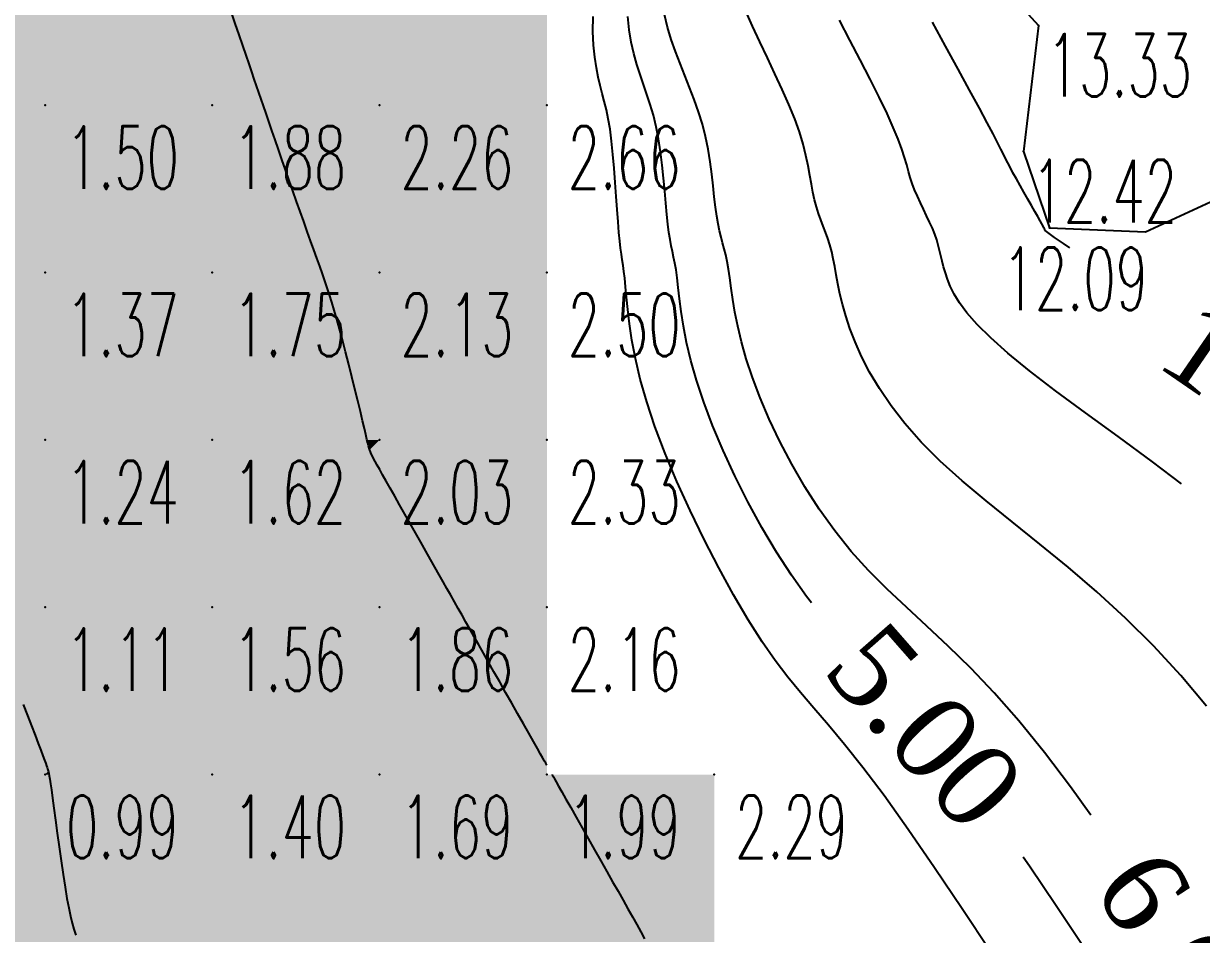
# Model space of a CAD drawing. Header units: millimetres. Extents: x 88261 to 90953, y 390274 to 392322.
# Drawn here: x 90349 to 90419.4, y 391637.7 to 391692.1 of the extents above; entities that cross this region are included whole.
import ezdxf
from ezdxf.enums import TextEntityAlignment as Align

# ---------------------------------------------------------------- set-up
doc = ezdxf.new("R2010")
doc.units = ezdxf.units.MM
doc.header["$LTSCALE"] = 25
for name, color, linetype in [('CN_01_00', 42, 'Continuous'), ('CN_02_00', 16, 'Continuous'), ('CN_03_00', 7, 'Continuous'), ('COTEAlt', 7, 'Continuous'), ('TN_COLORIAGE', 7, 'Continuous'), ('TopoAlt', 7, 'Continuous'), ('TOPOJIS', 7, 'Continuous')]:
    doc.layers.add(name, color=color, linetype=linetype)
doc.styles.add('Romans 1.0', font='Romans.shx', dxfattribs={"width": 0.99, "height": 1})
doc.styles.add('Simplex 1.0', font='Simplex.shx', dxfattribs={"width": 0.99, "height": 2.5})
doc.styles.get("Standard").update_dxf_attribs({"font": 'times.ttf'})

# ---------------------------------------------------------------- blocks, each defined once
blk = doc.blocks.new('COTE')
at = {"color": 0}
blk.add_point((0, 0), dxfattribs=at)
at = {"layer": 'COTEAlt'}
blk.add_attdef('ALT', text='', height=3.75, dxfattribs=at).set_placement((1.25, -1.25), align=Align.TOP_LEFT)
blk = doc.blocks.new('TCPOINT')
at = {"color": 0}
blk.add_point((0, 0), dxfattribs=at)
at = {"layer": 'TopoAlt', "style": 'Romans 1.0', "width": 0.99}
blk.add_attdef('ALT', text='', height=200, dxfattribs=at).set_placement((0.5, -0.5), align=Align.TOP_LEFT)

msp = doc.modelspace()

# ---------------------------------------------------------------- linework, layer by layer
at = {"color": 124, "elevation": 12.474, "flags": 128}
msp.add_lwpolyline([(90405.253, 391696.827), (90409.633, 391692.008), (90409.633, 391692.008), (90408.731, 391684.484), (90410.287, 391679.911), (90416.035, 391679.672), (90420.695, 391681.835), (90424.69, 391683.347), (90434.178, 391686.065), (90442.216, 391680.546), (90448.321, 391675.593), (90452.944, 391667.944), (90456.916, 391662.728), (90462.68, 391657.18), (90467.831, 391651.37), (90472.447, 391645.217), (90476.415, 391639.698), (90480.422, 391633.048)], dxfattribs=at)
at = {"layer": 'CN_01_00', "flags": 128}
for points, elevation in [([(90419.681, 391651.324), (90418.138, 391653.164), (90416.519, 391654.933), (90414.839, 391656.598), (90413.124, 391658.161), (90411.405, 391659.631), (90409.709, 391661.02), (90408.068, 391662.338), (90406.511, 391663.596), (90405.068, 391664.805), (90403.767, 391665.974), (90402.632, 391667.113), (90401.656, 391668.219), (90400.825, 391669.287), (90400.125, 391670.314), (90399.544, 391671.294), (90399.066, 391672.223), (90398.678, 391673.096), (90398.366, 391673.908), (90398.118, 391674.658), (90397.922, 391675.347), (90397.768, 391675.981), (90397.646, 391676.565), (90397.546, 391677.102), (90397.457, 391677.6), (90397.37, 391678.061), (90397.274, 391678.491), (90397.162, 391678.895), (90397.035, 391679.279), (90396.899, 391679.652), (90396.759, 391680.02), (90396.618, 391680.391), (90396.482, 391680.771), (90396.357, 391681.167), (90396.245, 391681.588), (90396.15, 391682.039), (90396.063, 391682.526), (90395.972, 391683.053), (90395.866, 391683.623), (90395.734, 391684.242), (90395.564, 391684.914), (90395.345, 391685.644), (90395.066, 391686.434), (90394.719, 391687.287), (90394.319, 391688.19), (90393.883, 391689.125), (90393.43, 391690.076), (90392.978, 391691.027), (90392.544, 391691.961), (90392.148, 391692.861)], 8), ([(90406.764, 391636.668), (90405.08, 391639.21), (90403.42, 391641.674), (90401.842, 391643.964), (90400.402, 391645.982), (90399.142, 391647.661), (90398.045, 391649.044), (90397.08, 391650.204), (90396.215, 391651.212), (90395.417, 391652.142), (90394.656, 391653.065), (90393.899, 391654.053), (90393.115, 391655.179), (90392.281, 391656.496), (90391.411, 391657.98), (90390.527, 391659.59), (90389.653, 391661.283), (90388.811, 391663.016), (90388.024, 391664.748), (90387.316, 391666.436), (90386.708, 391668.038), (90386.217, 391669.519), (90385.835, 391670.872), (90385.546, 391672.1), (90385.334, 391673.203), (90385.184, 391674.183), (90385.082, 391675.041), (90385.01, 391675.778), (90384.955, 391676.395), (90384.904, 391676.899), (90384.853, 391677.315), (90384.802, 391677.672), (90384.752, 391678.002), (90384.703, 391678.334), (90384.653, 391678.698), (90384.604, 391679.124), (90384.555, 391679.643), (90384.505, 391680.275), (90384.454, 391681.002), (90384.4, 391681.796), (90384.34, 391682.629), (90384.275, 391683.475), (90384.201, 391684.304), (90384.118, 391685.089), (90384.024, 391685.804), (90383.918, 391686.427), (90383.803, 391686.977), (90383.683, 391687.477), (90383.56, 391687.952), (90383.439, 391688.428), (90383.322, 391688.93), (90383.214, 391689.481), (90383.119, 391690.107), (90383.041, 391690.828), (90382.997, 391691.642), (90383.007, 391692.543)], 4), ([(90412.765, 391644.813), (90411.551, 391646.499), (90409.99, 391648.564), (90408.46, 391650.458), (90406.99, 391652.13), (90405.585, 391653.602), (90404.242, 391654.917), (90402.962, 391656.116), (90401.743, 391657.24), (90400.584, 391658.33), (90399.483, 391659.429), (90398.441, 391660.577), (90397.457, 391661.804), (90396.533, 391663.1), (90395.676, 391664.439), (90394.889, 391665.798), (90394.177, 391667.155), (90393.545, 391668.485), (90392.997, 391669.766), (90392.537, 391670.973), (90392.167, 391672.088), (90391.878, 391673.11), (90391.657, 391674.041), (90391.49, 391674.884), (90391.365, 391675.643), (90391.269, 391676.32), (90391.19, 391676.919), (90391.115, 391677.443), (90391.033, 391677.897), (90390.944, 391678.297), (90390.851, 391678.662), (90390.755, 391679.011), (90390.66, 391679.362), (90390.568, 391679.734), (90390.48, 391680.146), (90390.4, 391680.615), (90390.328, 391681.157), (90390.258, 391681.764), (90390.186, 391682.424), (90390.103, 391683.126), (90390.004, 391683.858), (90389.883, 391684.609), (90389.732, 391685.366), (90389.545, 391686.119), (90389.319, 391686.857), (90389.061, 391687.583), (90388.783, 391688.301), (90388.495, 391689.014), (90388.208, 391689.728), (90387.933, 391690.445), (90387.681, 391691.171), (90387.463, 391691.91), (90387.289, 391692.664)], 6), ([(90411.507, 391678.724), (90411.123, 391678.985), (90410.598, 391679.345), (90410.276, 391679.572), (90410.107, 391679.698), (90410.04, 391679.755), (90410.025, 391679.779), (90410.018, 391679.797), (90410.009, 391679.822), (90409.99, 391679.862), (90409.958, 391679.926), (90409.907, 391680.022), (90409.833, 391680.158), (90409.729, 391680.343), (90409.593, 391680.586), (90409.42, 391680.89), (90409.217, 391681.244), (90408.996, 391681.632), (90408.765, 391682.039), (90408.533, 391682.448), (90408.312, 391682.844), (90408.109, 391683.211), (90407.935, 391683.533), (90407.795, 391683.804), (90407.671, 391684.05), (90407.544, 391684.309), (90407.392, 391684.617), (90407.193, 391685.01), (90406.927, 391685.525), (90406.572, 391686.198), (90406.107, 391687.065), (90405.52, 391688.147), (90404.835, 391689.403), (90404.084, 391690.773), (90403.301, 391692.2)], 12)]:
    msp.add_lwpolyline(points, dxfattribs=dict(at, elevation=elevation))
at = {"layer": 'CN_02_00', "flags": 128}
for points, elevation in [([(90396.076, 391657.507), (90395.778, 391657.878), (90394.869, 391659.15), (90393.972, 391660.54), (90393.102, 391662.014), (90392.271, 391663.54), (90391.494, 391665.086), (90390.785, 391666.617), (90390.156, 391668.101), (90389.622, 391669.506), (90389.192, 391670.804), (90388.857, 391671.991), (90388.601, 391673.07), (90388.412, 391674.044), (90388.275, 391674.913), (90388.175, 391675.681), (90388.1, 391676.349), (90388.035, 391676.919), (90387.968, 391677.398), (90387.898, 391677.806), (90387.827, 391678.167), (90387.754, 391678.506), (90387.682, 391678.848), (90387.611, 391679.216), (90387.542, 391679.635), (90387.477, 391680.129), (90387.416, 391680.716), (90387.356, 391681.383), (90387.293, 391682.11), (90387.222, 391682.878), (90387.14, 391683.667), (90387.042, 391684.456), (90386.925, 391685.228), (90386.785, 391685.961), (90386.619, 391686.642), (90386.432, 391687.28), (90386.233, 391687.889), (90386.027, 391688.483), (90385.823, 391689.078), (90385.628, 391689.687), (90385.448, 391690.326), (90385.291, 391691.008), (90385.165, 391691.746), (90385.083, 391692.54)], 5), ([(90418.194, 391664.623), (90416.457, 391665.924), (90414.394, 391667.436), (90412.439, 391668.862), (90410.652, 391670.18), (90409.093, 391671.372), (90407.807, 391672.422), (90406.778, 391673.338), (90405.974, 391674.136), (90405.362, 391674.83), (90404.91, 391675.433), (90404.586, 391675.96), (90404.359, 391676.426), (90404.195, 391676.844), (90404.068, 391677.227), (90403.965, 391677.584), (90403.879, 391677.921), (90403.802, 391678.245), (90403.726, 391678.562), (90403.645, 391678.879), (90403.55, 391679.202), (90403.433, 391679.538), (90403.291, 391679.892), (90403.126, 391680.262), (90402.948, 391680.642), (90402.762, 391681.029), (90402.576, 391681.419), (90402.397, 391681.807), (90402.233, 391682.189), (90402.09, 391682.56), (90401.972, 391682.921), (90401.867, 391683.288), (90401.758, 391683.681), (90401.629, 391684.12), (90401.463, 391684.626), (90401.245, 391685.22), (90400.958, 391685.921), (90400.586, 391686.75), (90400.12, 391687.717), (90399.577, 391688.796), (90398.984, 391689.949), (90398.365, 391691.138), (90397.748, 391692.326)], 10), ([(90412.25, 391637.064), (90410.698, 391639.404), (90409.095, 391641.772), (90408.728, 391642.299)], 5)]:
    msp.add_lwpolyline(points, dxfattribs=dict(at, elevation=elevation))
at = {"layer": 'CN_03_00', "flags": 128}
for points, elevation in [([(90380.249, 391647.794), (90380.248, 391647.796), (90380.24, 391647.809), (90380.219, 391647.847), (90380.178, 391647.919), (90380.11, 391648.039), (90380.009, 391648.218), (90379.868, 391648.467), (90379.68, 391648.799), (90379.442, 391649.221), (90379.16, 391649.719), (90378.843, 391650.279), (90378.502, 391650.882), (90378.146, 391651.511), (90377.785, 391652.15), (90377.427, 391652.782), (90377.084, 391653.39), (90376.761, 391653.961), (90376.459, 391654.495), (90376.175, 391654.996), (90375.908, 391655.47), (90375.653, 391655.919), (90375.41, 391656.349), (90375.176, 391656.763), (90374.948, 391657.167), (90374.724, 391657.563), (90374.5, 391657.958), (90374.274, 391658.357), (90374.044, 391658.766), (90373.805, 391659.188), (90373.554, 391659.63), (90373.29, 391660.098), (90373.009, 391660.596), (90372.709, 391661.126), (90372.395, 391661.68), (90372.076, 391662.244), (90371.758, 391662.806), (90371.448, 391663.354), (90371.154, 391663.875), (90370.881, 391664.357), (90370.638, 391664.786), (90370.43, 391665.154), (90370.255, 391665.465), (90370.11, 391665.725), (90369.99, 391665.942), (90369.893, 391666.123), (90369.815, 391666.275), (90369.753, 391666.405), (90369.702, 391666.521), (90369.66, 391666.629), (90369.622, 391666.745), (90369.584, 391666.881), (90369.541, 391667.053), (90369.488, 391667.273), (90369.422, 391667.558), (90369.338, 391667.92), (90369.231, 391668.375), (90369.099, 391668.93), (90368.945, 391669.569), (90368.775, 391670.268), (90368.593, 391671.005), (90368.405, 391671.757), (90368.216, 391672.501), (90368.031, 391673.214), (90367.856, 391673.874), (90367.693, 391674.463), (90367.542, 391674.989), (90367.398, 391675.467), (90367.259, 391675.91), (90367.12, 391676.333), (90366.978, 391676.749), (90366.83, 391677.173), (90366.671, 391677.618), (90366.501, 391678.096), (90366.318, 391678.605), (90366.125, 391679.143), (90365.924, 391679.705), (90365.715, 391680.287), (90365.502, 391680.886), (90365.284, 391681.499), (90365.065, 391682.12), (90364.845, 391682.747), (90364.627, 391683.373), (90364.412, 391683.992), (90364.203, 391684.597), (90364.001, 391685.182), (90363.809, 391685.741), (90363.629, 391686.267), (90363.462, 391686.755), (90363.309, 391687.2), (90363.168, 391687.614), (90363.032, 391688.01), (90362.897, 391688.404), (90362.758, 391688.81), (90362.61, 391689.24), (90362.449, 391689.711), (90362.27, 391690.235), (90362.069, 391690.822), (90361.851, 391691.456), (90361.624, 391692.12), (90361.394, 391692.791)], 2), ([(90348.943, 391651.423), (90349.194, 391650.773), (90349.434, 391650.156), (90349.654, 391649.592), (90349.846, 391649.1), (90350.003, 391648.693), (90350.126, 391648.367), (90350.221, 391648.11), (90350.291, 391647.913), (90350.342, 391647.766), (90350.378, 391647.657), (90350.402, 391647.577), (90350.421, 391647.515), (90350.437, 391647.461), (90350.454, 391647.396), (90350.474, 391647.305), (90350.498, 391647.17), (90350.531, 391646.973), (90350.572, 391646.697), (90350.626, 391646.325), (90350.694, 391645.838), (90350.777, 391645.228), (90350.874, 391644.517), (90350.981, 391643.736), (90351.095, 391642.915), (90351.213, 391642.084), (90351.333, 391641.275), (90351.45, 391640.516), (90351.562, 391639.84), (90351.666, 391639.268), (90351.767, 391638.785), (90351.867, 391638.369), (90351.971, 391637.997), (90352.082, 391637.646)], 1), ([(90380.562, 391647.239), (90380.563, 391647.237), (90380.571, 391647.223), (90380.593, 391647.185), (90380.635, 391647.11), (90380.705, 391646.988), (90380.808, 391646.804), (90380.953, 391646.549), (90381.146, 391646.208), (90381.39, 391645.776), (90381.68, 391645.264), (90382.005, 391644.688), (90382.357, 391644.066), (90382.725, 391643.415), (90383.101, 391642.75), (90383.475, 391642.089), (90383.838, 391641.448), (90384.181, 391640.841), (90384.504, 391640.269), (90384.808, 391639.729), (90385.095, 391639.218), (90385.364, 391638.735), (90385.617, 391638.277), (90385.856, 391637.841), (90386.08, 391637.425)], 2)]:
    msp.add_lwpolyline(points, dxfattribs=dict(at, elevation=elevation))
at = {"layer": 'TN_COLORIAGE', "color": 71}
for points in [[(90350.249, 391687.239, 1.122), (90350.249, 391697.239, 1.122), (90340.249, 391687.239, 1.122)], [(90340.249, 391697.195, 1.482), (90340.26, 391697.239, 1.482), (90340.249, 391687.239, 1.482), (90350.249, 391697.239, 1.482)], [(90350.249, 391697.239, 2), (90359.978, 391697.239, 2), (90350.249, 391687.239, 2), (90359.967, 391696.957, 2)], [(90350.249, 391687.239, 2), (90359.967, 391696.957, 2), (90360.249, 391687.239, 2), (90360.249, 391696.134, 2)], [(90362.518, 391689.509, 1.884), (90360.249, 391696.134, 1.884), (90360.249, 391687.239, 1.884)], [(90362.518, 391689.509, 1.884), (90363.296, 391687.239, 1.884), (90360.249, 391687.239, 1.884)], [(90340.249, 391677.886, 1.503), (90340.414, 391677.404, 1.503), (90340.249, 391687.239, 1.503), (90350.249, 391687.239, 1.503)], [(90340.47, 391677.239, 1.503), (90340.414, 391677.404, 1.503), (90350.249, 391677.239, 1.503), (90350.249, 391687.239, 1.503)], [(90350.249, 391677.239, 1.884), (90360.249, 391677.239, 1.884), (90360.249, 391687.239, 1.884)], [(90350.249, 391677.239, 1.503), (90360.249, 391687.239, 1.503), (90350.249, 391687.239, 1.503)], [(90360.249, 391677.239, 2), (90365.07, 391682.061, 2), (90360.249, 391687.239, 2), (90363.296, 391687.239, 2)], [(90365.07, 391682.061, 1.753), (90366.815, 391677.239, 1.753), (90360.249, 391677.239, 1.753)], [(90340.47, 391677.239, 1.372), (90342.965, 391669.956, 1.372), (90350.249, 391677.239, 1.372)], [(90343.896, 391667.239, 1.372), (90342.965, 391669.956, 1.372), (90350.249, 391667.239, 1.372), (90350.249, 391677.239, 1.372)], [(90350.249, 391667.239, 1.753), (90360.249, 391667.239, 1.753), (90360.249, 391677.239, 1.753)], [(90350.249, 391667.239, 1.372), (90360.249, 391677.239, 1.372), (90350.249, 391677.239, 1.372)], [(90360.249, 391667.239, 2), (90367.7, 391674.691, 2), (90360.249, 391677.239, 2), (90366.815, 391677.239, 2)], [(90367.7, 391674.691, 1.623), (90369.519, 391667.239, 1.623), (90360.249, 391667.239, 1.623)], [(90343.896, 391667.239, 1.242), (90345.517, 391662.508, 1.242), (90350.249, 391667.239, 1.242)], [(90347.322, 391657.239, 1.242), (90345.517, 391662.508, 1.242), (90350.249, 391657.239, 1.242), (90350.249, 391667.239, 1.242)], [(90350.249, 391657.239, 1.623), (90360.249, 391657.239, 1.623), (90360.249, 391667.239, 1.623)], [(90350.249, 391657.239, 1.242), (90360.249, 391667.239, 1.242), (90350.249, 391667.239, 1.242)], [(90360.249, 391657.239, 2), (90369.612, 391666.602, 2), (90360.249, 391667.239, 2), (90369.519, 391667.239, 2)], [(90360.249, 391657.239, 2), (90369.612, 391666.602, 2), (90370.249, 391657.239, 2), (90370.249, 391665.475, 2)], [(90373.224, 391660.215, 1.861), (90370.249, 391665.475, 1.861), (90370.249, 391657.239, 1.861)], [(90373.224, 391660.215, 1.861), (90374.907, 391657.239, 1.861), (90370.249, 391657.239, 1.861)], [(90347.322, 391657.239, 1.112), (90347.643, 391654.634, 1.112), (90350.249, 391657.239, 1.112)], [(90350.249, 391648.134, 1.112), (90347.643, 391654.634, 1.112), (90350.249, 391657.239, 1.112)], [(90350.249, 391648.134, 1.564), (90350.439, 391647.43, 1.564), (90350.249, 391657.239, 1.564), (90360.249, 391657.239, 1.564)], [(90350.518, 391647.239, 1.564), (90350.439, 391647.43, 1.564), (90360.249, 391647.239, 1.564), (90360.249, 391657.239, 1.564)], [(90360.249, 391647.239, 1.861), (90370.249, 391647.239, 1.861), (90370.249, 391657.239, 1.861)], [(90360.249, 391657.239, 1.861), (90360.249, 391647.239, 1.861), (90370.249, 391657.239, 1.861)], [(90370.249, 391647.239, 2), (90376.837, 391653.827, 2), (90370.249, 391657.239, 2), (90374.907, 391657.239, 2)], [(90370.249, 391647.239, 2), (90376.837, 391653.827, 2), (90380.249, 391647.239, 2), (90380.249, 391647.794, 2)], [(90350.518, 391647.239, 1.395), (90351.65, 391638.641, 1.395), (90360.249, 391647.239, 1.395)], [(90352.25, 391637.239, 1.395), (90351.65, 391638.641, 1.395), (90360.249, 391637.239, 1.395), (90360.249, 391647.239, 1.395)], [(90360.249, 391647.239, 1.693), (90360.249, 391637.239, 1.693), (90370.249, 391647.239, 1.693)], [(90360.249, 391637.239, 1.693), (90370.249, 391637.239, 1.693), (90370.249, 391647.239, 1.693)], [(90380.249, 391637.239, 1.525), (90380.249, 391647.239, 1.525), (90370.249, 391637.239, 1.525)], [(90370.249, 391647.239, 1.991), (90370.249, 391637.239, 1.991), (90380.249, 391647.239, 1.991)], [(90380.249, 391637.239, 2), (90384.062, 391641.052, 2), (90380.249, 391647.239, 2), (90380.562, 391647.239, 2)], [(90384.062, 391641.052, 1.822), (90386.218, 391637.239, 1.822), (90380.249, 391637.239, 1.822)]]:
    msp.add_solid(points, dxfattribs=at)
at = {"layer": 'TN_COLORIAGE', "color": 61}
for points in [[(90360.249, 391696.134, 2.395), (90362.518, 391689.509, 2.395), (90360.249, 391697.239, 2.395), (90370.249, 391697.239, 2.395)], [(90363.296, 391687.239, 2.395), (90362.518, 391689.509, 2.395), (90370.249, 391687.239, 2.395), (90370.249, 391697.239, 2.395)], [(90380.249, 391687.239, 2.265), (90380.249, 391697.239, 2.265), (90370.249, 391687.239, 2.265)], [(90370.249, 391697.239, 2.776), (90370.249, 391687.239, 2.776), (90380.249, 391697.239, 2.776)], [(90363.296, 391687.239, 2.265), (90365.07, 391682.061, 2.265), (90370.249, 391687.239, 2.265)], [(90366.815, 391677.239, 2.265), (90365.07, 391682.061, 2.265), (90370.249, 391677.239, 2.265), (90370.249, 391687.239, 2.265)], [(90380.249, 391677.239, 2.129), (90380.249, 391687.239, 2.129), (90370.249, 391677.239, 2.129)], [(90370.249, 391687.239, 2.664), (90370.249, 391677.239, 2.664), (90380.249, 391687.239, 2.664)], [(90366.815, 391677.239, 2.129), (90367.7, 391674.691, 2.129), (90370.249, 391677.239, 2.129)], [(90369.519, 391667.239, 2.129), (90367.7, 391674.691, 2.129), (90370.249, 391667.239, 2.129), (90370.249, 391677.239, 2.129)], [(90380.249, 391667.239, 2.03), (90380.249, 391677.239, 2.03), (90370.249, 391667.239, 2.03)], [(90370.249, 391677.239, 2.496), (90370.249, 391667.239, 2.496), (90380.249, 391677.239, 2.496)], [(90369.519, 391667.239, 2.03), (90369.612, 391666.602, 2.03), (90370.249, 391667.239, 2.03)], [(90370.249, 391665.475, 2.03), (90369.612, 391666.602, 2.03), (90370.249, 391667.239, 2.03)], [(90370.249, 391665.475, 2.327), (90373.224, 391660.215, 2.327), (90370.249, 391667.239, 2.327), (90380.249, 391667.239, 2.327)], [(90374.907, 391657.239, 2.327), (90373.224, 391660.215, 2.327), (90380.249, 391657.239, 2.327), (90380.249, 391667.239, 2.327)], [(90374.907, 391657.239, 2.159), (90376.837, 391653.827, 2.159), (90380.249, 391657.239, 2.159)], [(90380.249, 391647.794, 2.159), (90376.837, 391653.827, 2.159), (90380.249, 391657.239, 2.159)], [(90380.562, 391647.239, 2.288), (90384.062, 391641.052, 2.288), (90390.249, 391647.239, 2.288)], [(90386.218, 391637.239, 2.288), (90384.062, 391641.052, 2.288), (90390.249, 391637.239, 2.288), (90390.249, 391647.239, 2.288)]]:
    msp.add_solid(points, dxfattribs=at)
at = {"layer": 'TN_COLORIAGE', "color": 81}
for points in [[(90340.249, 391647.239, 1), (90347.643, 391654.634, 1), (90350.249, 391647.239, 1), (90350.249, 391648.134, 1)], [(90350.439, 391647.43, 0.989), (90350.249, 391648.134, 0.989), (90350.249, 391647.239, 0.989)], [(90350.249, 391637.239, 0.578), (90350.249, 391647.239, 0.578), (90340.249, 391637.239, 0.578)], [(90340.249, 391647.239, 0.989), (90340.249, 391637.239, 0.989), (90350.249, 391647.239, 0.989)], [(90350.439, 391647.43, 0.989), (90350.518, 391647.239, 0.989), (90350.249, 391647.239, 0.989)], [(90350.249, 391637.239, 1), (90351.65, 391638.641, 1), (90350.249, 391647.239, 1), (90350.518, 391647.239, 1)], [(90351.65, 391638.641, 0.936), (90352.25, 391637.239, 0.936), (90350.249, 391637.239, 0.936)]]:
    msp.add_solid(points, dxfattribs=at)

# ---------------------------------------------------------------- block references
at = {"layer": 'COTEAlt'}
ref = msp.add_blockref('COTE', (90350.249, 391687.239), dxfattribs=at)
ref.add_attrib('ALT', '1.50', dxfattribs={"height": 3.75, "style": 'Simplex 1.0', "width": 0.6}).set_placement((90351.499, 391685.989), align=Align.TOP_LEFT)
ref = msp.add_blockref('COTE', (90360.249, 391687.239), dxfattribs=at)
ref.add_attrib('ALT', '1.88', dxfattribs={"height": 3.75, "style": 'Simplex 1.0', "width": 0.6}).set_placement((90361.499, 391685.989), align=Align.TOP_LEFT)
ref = msp.add_blockref('COTE', (90370.249, 391687.239), dxfattribs=at)
ref.add_attrib('ALT', '2.26', dxfattribs={"height": 3.75, "style": 'Simplex 1.0', "width": 0.6}).set_placement((90371.499, 391685.989), align=Align.TOP_LEFT)
ref = msp.add_blockref('COTE', (90380.249, 391687.239), dxfattribs=at)
ref.add_attrib('ALT', '2.66', dxfattribs={"height": 3.75, "style": 'Simplex 1.0', "width": 0.6}).set_placement((90381.499, 391685.989), align=Align.TOP_LEFT)
ref = msp.add_blockref('COTE', (90350.249, 391677.239), dxfattribs=at)
ref.add_attrib('ALT', '1.37', dxfattribs={"height": 3.75, "style": 'Simplex 1.0', "width": 0.6}).set_placement((90351.499, 391675.989), align=Align.TOP_LEFT)
ref = msp.add_blockref('COTE', (90360.249, 391677.239), dxfattribs=at)
ref.add_attrib('ALT', '1.75', dxfattribs={"height": 3.75, "style": 'Simplex 1.0', "width": 0.6}).set_placement((90361.499, 391675.989), align=Align.TOP_LEFT)
ref = msp.add_blockref('COTE', (90370.249, 391677.239), dxfattribs=at)
ref.add_attrib('ALT', '2.13', dxfattribs={"height": 3.75, "style": 'Simplex 1.0', "width": 0.6}).set_placement((90371.499, 391675.989), align=Align.TOP_LEFT)
ref = msp.add_blockref('COTE', (90380.249, 391677.239), dxfattribs=at)
ref.add_attrib('ALT', '2.50', dxfattribs={"height": 3.75, "style": 'Simplex 1.0', "width": 0.6}).set_placement((90381.499, 391675.989), align=Align.TOP_LEFT)
ref = msp.add_blockref('COTE', (90350.249, 391667.239), dxfattribs=at)
ref.add_attrib('ALT', '1.24', dxfattribs={"height": 3.75, "style": 'Simplex 1.0', "width": 0.6}).set_placement((90351.499, 391665.989), align=Align.TOP_LEFT)
ref = msp.add_blockref('COTE', (90360.249, 391667.239), dxfattribs=at)
ref.add_attrib('ALT', '1.62', dxfattribs={"height": 3.75, "style": 'Simplex 1.0', "width": 0.6}).set_placement((90361.499, 391665.989), align=Align.TOP_LEFT)
ref = msp.add_blockref('COTE', (90370.249, 391667.239), dxfattribs=at)
ref.add_attrib('ALT', '2.03', dxfattribs={"height": 3.75, "style": 'Simplex 1.0', "width": 0.6}).set_placement((90371.499, 391665.989), align=Align.TOP_LEFT)
ref = msp.add_blockref('COTE', (90380.249, 391667.239), dxfattribs=at)
ref.add_attrib('ALT', '2.33', dxfattribs={"height": 3.75, "style": 'Simplex 1.0', "width": 0.6}).set_placement((90381.499, 391665.989), align=Align.TOP_LEFT)
ref = msp.add_blockref('COTE', (90350.249, 391657.239), dxfattribs=at)
ref.add_attrib('ALT', '1.11', dxfattribs={"height": 3.75, "style": 'Simplex 1.0', "width": 0.6}).set_placement((90351.499, 391655.989), align=Align.TOP_LEFT)
ref = msp.add_blockref('COTE', (90360.249, 391657.239), dxfattribs=at)
ref.add_attrib('ALT', '1.56', dxfattribs={"height": 3.75, "style": 'Simplex 1.0', "width": 0.6}).set_placement((90361.499, 391655.989), align=Align.TOP_LEFT)
ref = msp.add_blockref('COTE', (90370.249, 391657.239), dxfattribs=at)
ref.add_attrib('ALT', '1.86', dxfattribs={"height": 3.75, "style": 'Simplex 1.0', "width": 0.6}).set_placement((90371.499, 391655.989), align=Align.TOP_LEFT)
ref = msp.add_blockref('COTE', (90380.249, 391657.239), dxfattribs=at)
ref.add_attrib('ALT', '2.16', dxfattribs={"height": 3.75, "style": 'Simplex 1.0', "width": 0.6}).set_placement((90381.499, 391655.989), align=Align.TOP_LEFT)
ref = msp.add_blockref('COTE', (90350.249, 391647.239), dxfattribs=at)
ref.add_attrib('ALT', '0.99', dxfattribs={"height": 3.75, "style": 'Simplex 1.0', "width": 0.6}).set_placement((90351.499, 391645.989), align=Align.TOP_LEFT)
ref = msp.add_blockref('COTE', (90360.249, 391647.239), dxfattribs=at)
ref.add_attrib('ALT', '1.40', dxfattribs={"height": 3.75, "style": 'Simplex 1.0', "width": 0.6}).set_placement((90361.499, 391645.989), align=Align.TOP_LEFT)
ref = msp.add_blockref('COTE', (90370.249, 391647.239), dxfattribs=at)
ref.add_attrib('ALT', '1.69', dxfattribs={"height": 3.75, "style": 'Simplex 1.0', "width": 0.6}).set_placement((90371.499, 391645.989), align=Align.TOP_LEFT)
ref = msp.add_blockref('COTE', (90380.249, 391647.239), dxfattribs=at)
ref.add_attrib('ALT', '1.99', dxfattribs={"height": 3.75, "style": 'Simplex 1.0', "width": 0.6}).set_placement((90381.499, 391645.989), align=Align.TOP_LEFT)
ref = msp.add_blockref('COTE', (90390.249, 391647.239), dxfattribs=at)
ref.add_attrib('ALT', '2.29', dxfattribs={"height": 3.75, "style": 'Simplex 1.0', "width": 0.6}).set_placement((90391.499, 391645.989), align=Align.TOP_LEFT)
at = {"layer": 'TOPOJIS'}
ref = msp.add_blockref('TCPOINT', (90409.633, 391692.008, 13.329), dxfattribs=at)
ref.add_attrib('ALT', '13.33', dxfattribs={"layer": 'TopoAlt', "height": 3.75, "style": 'Romans 1.0', "width": 0.6}).set_placement((90410.133, 391691.508, 13.329), align=Align.TOP_LEFT)
ref = msp.add_blockref('TCPOINT', (90408.731, 391684.484, 12.42), dxfattribs=at)
ref.add_attrib('ALT', '12.42', dxfattribs={"layer": 'TopoAlt', "height": 3.75, "style": 'Romans 1.0', "width": 0.6}).set_placement((90409.231, 391683.984, 12.42), align=Align.TOP_LEFT)
ref = msp.add_blockref('TCPOINT', (90410.287, 391679.911, 12.092), dxfattribs=at)
ref.add_attrib('ALT', '12.09', dxfattribs={"layer": 'TopoAlt', "height": 3.75, "style": 'Romans 1.0', "width": 0.6}).set_placement((90407.493, 391678.747, 12.092), align=Align.TOP_LEFT)

# ---------------------------------------------------------------- texts
at = {"layer": 'CN_01_00'}
for s, rotation, p in [('12.00', 325.51343, (90424.931, 391669.019, 12)), ('6.00', 303.00331, (90418.481, 391636.327, 6))]:
    msp.add_text(s, height=5, rotation=rotation, dxfattribs=at).set_placement(p, align=Align.MIDDLE_CENTER)
at = {"layer": 'CN_02_00'}
msp.add_text('5.00', height=5, rotation=311.22437, dxfattribs=at).set_placement((90402.862, 391650.128, 5), align=Align.MIDDLE_CENTER)

doc.saveas('drawing.dxf')
